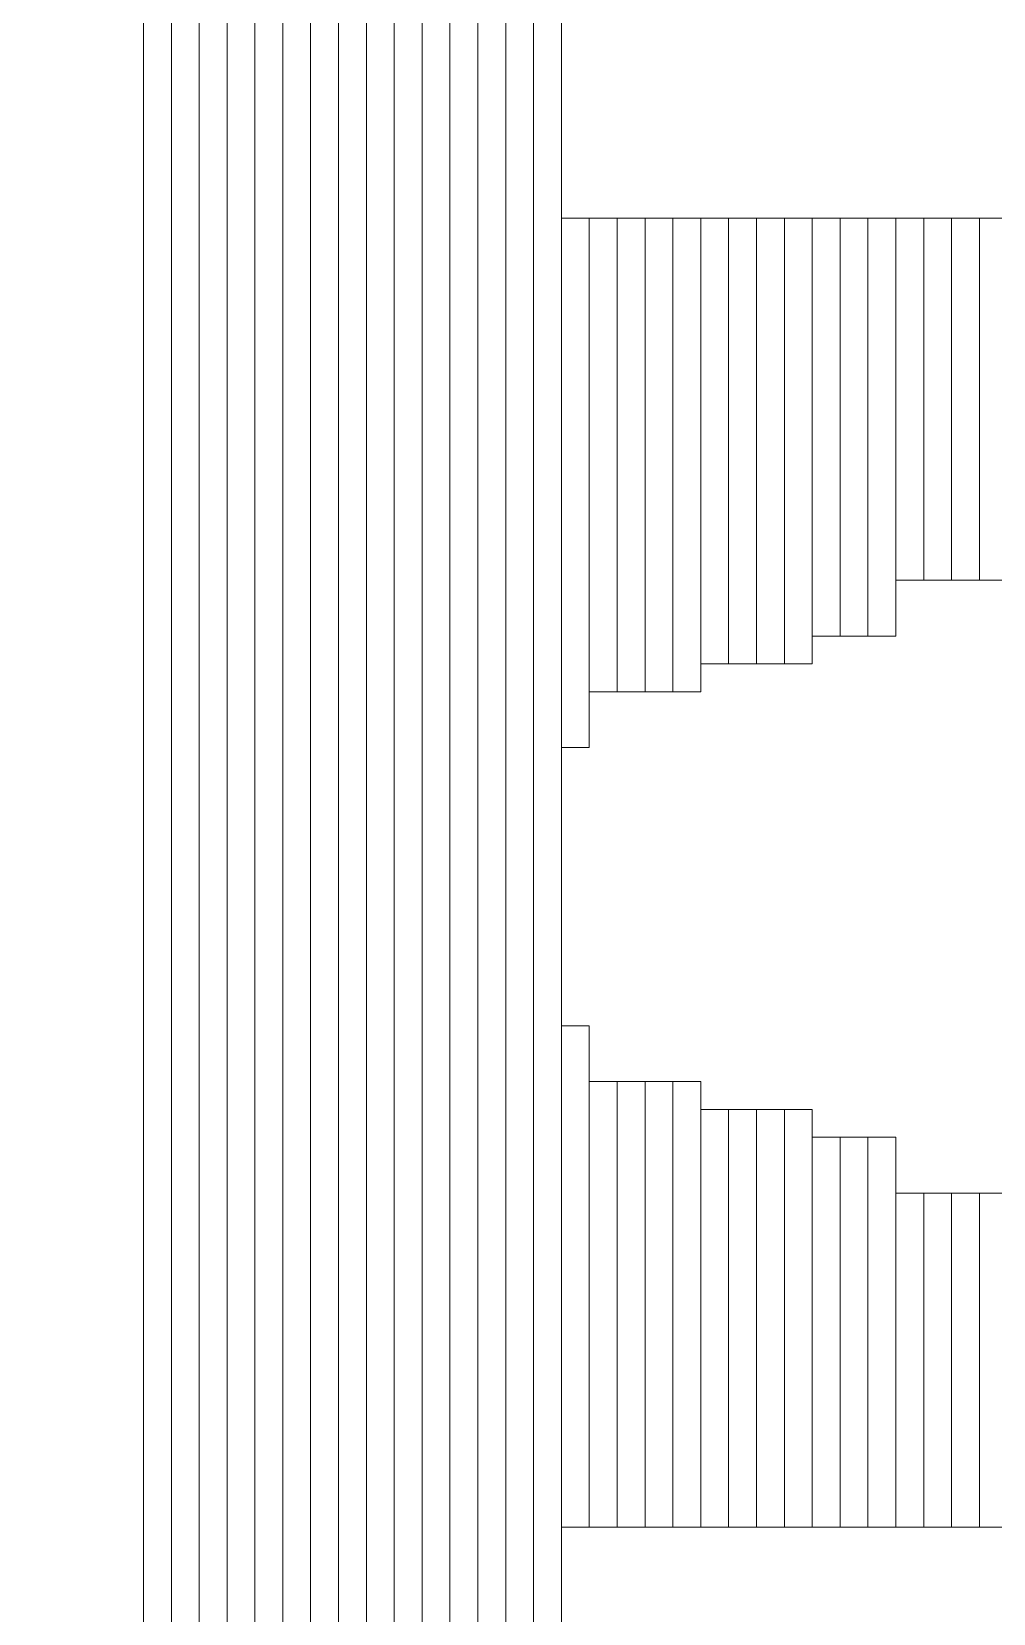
# Model space of a CAD drawing. Header units: millimetres. Extents: x -86 to 67, y -55 to 52.
# Drawn here: x -30.82 to -29.943, y 28.822 to 30.265 of the extents above; entities that cross this region are included whole.
import ezdxf

# ---------------------------------------------------------------- set-up
doc = ezdxf.new("R2010")
doc.units = ezdxf.units.MM
doc.header["$MEASUREMENT"] = 0
doc.layers.add('BG_OUTLINE', color=7, linetype='Continuous')
doc.layers.add('MA_PEN3', color=7, linetype='Continuous')

msp = doc.modelspace()

# ---------------------------------------------------------------- linework, layer by layer
at = {"layer": 'BG_OUTLINE', "color": 3, "lineweight": 9}
msp.add_open_spline([(-60.0926, 34.7331), (-60.0926, 34.7331), (63.7724, 34.7331), (63.7724, 34.7331), (63.7724, 34.7331), (64.585, 34.7336), (65.3646, 34.4113), (65.9396, 33.837), (65.9396, 33.837), (66.5146, 33.2627), (66.8379, 32.4797), (66.8384, 31.667), (66.8384, 31.667), (66.8384, 31.667), (66.8412, -52.28), (66.8412, -52.28), (66.8412, -52.28), (66.8412, -52.28), (66.8384, -52.1933), (66.8384, -52.1933), (66.8384, -52.1933), (66.8389, -53.006), (66.5166, -53.7856), (65.9424, -54.3606), (65.9424, -54.3606), (65.3681, -54.9356), (64.585, -55.2589), (63.7724, -55.2594), (63.7724, -55.2594), (63.7724, -55.2594), (-60.1869, -55.2594), (-60.1869, -55.2594), (-60.1869, -55.2594), (-60.1869, -55.2594), (-60.0853, -55.2518), (-60.0853, -55.2518), (-60.0853, -55.2518), (-60.8979, -55.2523), (-61.6775, -54.9299), (-62.2525, -54.3557), (-62.2525, -54.3557), (-62.8275, -53.7814), (-63.1508, -52.9984), (-63.1513, -52.1857), (-63.1513, -52.1857), (-63.1513, -52.1857), (-63.1587, 31.667), (-63.1587, 31.667), (-63.1587, 31.667), (-63.1592, 32.4797), (-62.8369, 33.2593), (-62.2626, 33.8343), (-62.2626, 33.8343), (-61.6883, 34.4093), (-60.9053, 34.7326), (-60.0926, 34.7331)], degree=3, knots=[0, 0, 0, 0, 0.071429, 0.071429, 0.071429, 0.071429, 0.142857, 0.142857, 0.142857, 0.142857, 0.214286, 0.214286, 0.214286, 0.214286, 0.285714, 0.285714, 0.285714, 0.285714, 0.357143, 0.357143, 0.357143, 0.357143, 0.428571, 0.428571, 0.428571, 0.428571, 0.5, 0.5, 0.5, 0.5, 0.571429, 0.571429, 0.571429, 0.571429, 0.642857, 0.642857, 0.642857, 0.642857, 0.714286, 0.714286, 0.714286, 0.714286, 0.785714, 0.785714, 0.785714, 0.785714, 0.857143, 0.857143, 0.857143, 0.857143, 0.928571, 0.928571, 0.928571, 0.928571, 1, 1, 1, 1], dxfattribs=at)
at = {"layer": 'MA_PEN3', "color": 5, "lineweight": 9}
for points in [[(-30.7178, 34.3874), (-30.7178, 34.3874), (-30.6924, 34.3874), (-30.6924, 34.3874), (-30.6924, 34.3874), (-30.6924, 34.3874), (-30.6924, 25.3958), (-30.6924, 25.3958), (-30.6924, 25.3958), (-30.6924, 25.3958), (-30.7178, 25.3958), (-30.7178, 25.3958), (-30.7178, 25.3958), (-30.7178, 25.3958), (-30.7178, 34.3874), (-30.7178, 34.3874)], [(-30.6924, 34.3874), (-30.6924, 34.3874), (-30.667, 34.3874), (-30.667, 34.3874), (-30.667, 34.3874), (-30.667, 34.3874), (-30.667, 25.3958), (-30.667, 25.3958), (-30.667, 25.3958), (-30.667, 25.3958), (-30.6924, 25.3958), (-30.6924, 25.3958), (-30.6924, 25.3958), (-30.6924, 25.3958), (-30.6924, 34.3874), (-30.6924, 34.3874)], [(-30.667, 34.3874), (-30.667, 34.3874), (-30.6416, 34.3874), (-30.6416, 34.3874), (-30.6416, 34.3874), (-30.6416, 34.3874), (-30.6416, 25.3958), (-30.6416, 25.3958), (-30.6416, 25.3958), (-30.6416, 25.3958), (-30.667, 25.3958), (-30.667, 25.3958), (-30.667, 25.3958), (-30.667, 25.3958), (-30.667, 34.3874), (-30.667, 34.3874)], [(-30.6416, 34.3874), (-30.6416, 34.3874), (-30.6162, 34.3874), (-30.6162, 34.3874), (-30.6162, 34.3874), (-30.6162, 34.3874), (-30.6162, 25.3958), (-30.6162, 25.3958), (-30.6162, 25.3958), (-30.6162, 25.3958), (-30.6416, 25.3958), (-30.6416, 25.3958), (-30.6416, 25.3958), (-30.6416, 25.3958), (-30.6416, 34.3874), (-30.6416, 34.3874)], [(-30.6162, 34.3874), (-30.6162, 34.3874), (-30.5908, 34.3874), (-30.5908, 34.3874), (-30.5908, 34.3874), (-30.5908, 34.3874), (-30.5908, 25.3958), (-30.5908, 25.3958), (-30.5908, 25.3958), (-30.5908, 25.3958), (-30.6162, 25.3958), (-30.6162, 25.3958), (-30.6162, 25.3958), (-30.6162, 25.3958), (-30.6162, 34.3874), (-30.6162, 34.3874)], [(-30.5908, 34.3874), (-30.5908, 34.3874), (-30.5654, 34.3874), (-30.5654, 34.3874), (-30.5654, 34.3874), (-30.5654, 34.3874), (-30.5654, 25.3958), (-30.5654, 25.3958), (-30.5654, 25.3958), (-30.5654, 25.3958), (-30.5908, 25.3958), (-30.5908, 25.3958), (-30.5908, 25.3958), (-30.5908, 25.3958), (-30.5908, 34.3874), (-30.5908, 34.3874)], [(-30.5654, 34.3874), (-30.5654, 34.3874), (-30.54, 34.3874), (-30.54, 34.3874), (-30.54, 34.3874), (-30.54, 34.3874), (-30.54, 25.3958), (-30.54, 25.3958), (-30.54, 25.3958), (-30.54, 25.3958), (-30.5654, 25.3958), (-30.5654, 25.3958), (-30.5654, 25.3958), (-30.5654, 25.3958), (-30.5654, 34.3874), (-30.5654, 34.3874)], [(-30.54, 34.3874), (-30.54, 34.3874), (-30.5146, 34.3874), (-30.5146, 34.3874), (-30.5146, 34.3874), (-30.5146, 34.3874), (-30.5146, 25.3958), (-30.5146, 25.3958), (-30.5146, 25.3958), (-30.5146, 25.3958), (-30.54, 25.3958), (-30.54, 25.3958), (-30.54, 25.3958), (-30.54, 25.3958), (-30.54, 34.3874), (-30.54, 34.3874)], [(-30.5146, 34.3874), (-30.5146, 34.3874), (-30.4892, 34.3874), (-30.4892, 34.3874), (-30.4892, 34.3874), (-30.4892, 34.3874), (-30.4892, 25.3958), (-30.4892, 25.3958), (-30.4892, 25.3958), (-30.4892, 25.3958), (-30.5146, 25.3958), (-30.5146, 25.3958), (-30.5146, 25.3958), (-30.5146, 25.3958), (-30.5146, 34.3874), (-30.5146, 34.3874)], [(-30.4892, 34.3874), (-30.4892, 34.3874), (-30.4638, 34.3874), (-30.4638, 34.3874), (-30.4638, 34.3874), (-30.4638, 34.3874), (-30.4638, 25.3958), (-30.4638, 25.3958), (-30.4638, 25.3958), (-30.4638, 25.3958), (-30.4892, 25.3958), (-30.4892, 25.3958), (-30.4892, 25.3958), (-30.4892, 25.3958), (-30.4892, 34.3874), (-30.4892, 34.3874)], [(-30.4638, 34.3874), (-30.4638, 34.3874), (-30.4384, 34.3874), (-30.4384, 34.3874), (-30.4384, 34.3874), (-30.4384, 34.3874), (-30.4384, 25.3958), (-30.4384, 25.3958), (-30.4384, 25.3958), (-30.4384, 25.3958), (-30.4638, 25.3958), (-30.4638, 25.3958), (-30.4638, 25.3958), (-30.4638, 25.3958), (-30.4638, 34.3874), (-30.4638, 34.3874)], [(-30.4384, 34.3874), (-30.4384, 34.3874), (-30.413, 34.3874), (-30.413, 34.3874), (-30.413, 34.3874), (-30.413, 34.3874), (-30.413, 25.3958), (-30.413, 25.3958), (-30.413, 25.3958), (-30.413, 25.3958), (-30.4384, 25.3958), (-30.4384, 25.3958), (-30.4384, 25.3958), (-30.4384, 25.3958), (-30.4384, 34.3874), (-30.4384, 34.3874)], [(-30.413, 34.3874), (-30.413, 34.3874), (-30.3876, 34.3874), (-30.3876, 34.3874), (-30.3876, 34.3874), (-30.3876, 34.3874), (-30.3876, 25.3958), (-30.3876, 25.3958), (-30.3876, 25.3958), (-30.3876, 25.3958), (-30.413, 25.3958), (-30.413, 25.3958), (-30.413, 25.3958), (-30.413, 25.3958), (-30.413, 34.3874), (-30.413, 34.3874)], [(-30.3876, 34.3874), (-30.3876, 34.3874), (-30.3622, 34.3874), (-30.3622, 34.3874), (-30.3622, 34.3874), (-30.3622, 34.3874), (-30.3622, 25.3958), (-30.3622, 25.3958), (-30.3622, 25.3958), (-30.3622, 25.3958), (-30.3876, 25.3958), (-30.3876, 25.3958), (-30.3876, 25.3958), (-30.3876, 25.3958), (-30.3876, 34.3874), (-30.3876, 34.3874)], [(-30.3622, 31.822), (-30.3622, 31.822), (-30.3368, 31.822), (-30.3368, 31.822), (-30.3368, 31.822), (-30.3368, 31.822), (-30.3368, 26.9198), (-30.3368, 26.9198), (-30.3368, 26.9198), (-30.3368, 26.9198), (-30.3622, 26.9198), (-30.3622, 26.9198), (-30.3622, 26.9198), (-30.3622, 26.9198), (-30.3622, 31.822), (-30.3622, 31.822)], [(-30.3368, 30.0948), (-30.3368, 30.0948), (-30.3114, 30.0948), (-30.3114, 30.0948), (-30.3114, 30.0948), (-30.3114, 30.0948), (-30.3114, 29.6122), (-30.3114, 29.6122), (-30.3114, 29.6122), (-30.3114, 29.6122), (-30.3368, 29.6122), (-30.3368, 29.6122), (-30.3368, 29.6122), (-30.3368, 29.6122), (-30.3368, 30.0948), (-30.3368, 30.0948)], [(-30.3114, 30.0948), (-30.3114, 30.0948), (-30.286, 30.0948), (-30.286, 30.0948), (-30.286, 30.0948), (-30.286, 30.0948), (-30.286, 29.663), (-30.286, 29.663), (-30.286, 29.663), (-30.286, 29.663), (-30.3114, 29.663), (-30.3114, 29.663), (-30.3114, 29.663), (-30.3114, 29.663), (-30.3114, 30.0948), (-30.3114, 30.0948)], [(-30.286, 30.0948), (-30.286, 30.0948), (-30.2606, 30.0948), (-30.2606, 30.0948), (-30.2606, 30.0948), (-30.2606, 30.0948), (-30.2606, 29.663), (-30.2606, 29.663), (-30.2606, 29.663), (-30.2606, 29.663), (-30.286, 29.663), (-30.286, 29.663), (-30.286, 29.663), (-30.286, 29.663), (-30.286, 30.0948), (-30.286, 30.0948)], [(-30.2606, 30.0948), (-30.2606, 30.0948), (-30.2352, 30.0948), (-30.2352, 30.0948), (-30.2352, 30.0948), (-30.2352, 30.0948), (-30.2352, 29.663), (-30.2352, 29.663), (-30.2352, 29.663), (-30.2352, 29.663), (-30.2606, 29.663), (-30.2606, 29.663), (-30.2606, 29.663), (-30.2606, 29.663), (-30.2606, 30.0948), (-30.2606, 30.0948)], [(-30.2352, 30.0948), (-30.2352, 30.0948), (-30.2098, 30.0948), (-30.2098, 30.0948), (-30.2098, 30.0948), (-30.2098, 30.0948), (-30.2098, 29.663), (-30.2098, 29.663), (-30.2098, 29.663), (-30.2098, 29.663), (-30.2352, 29.663), (-30.2352, 29.663), (-30.2352, 29.663), (-30.2352, 29.663), (-30.2352, 30.0948), (-30.2352, 30.0948)], [(-30.2098, 30.0948), (-30.2098, 30.0948), (-30.1844, 30.0948), (-30.1844, 30.0948), (-30.1844, 30.0948), (-30.1844, 30.0948), (-30.1844, 29.6884), (-30.1844, 29.6884), (-30.1844, 29.6884), (-30.1844, 29.6884), (-30.2098, 29.6884), (-30.2098, 29.6884), (-30.2098, 29.6884), (-30.2098, 29.6884), (-30.2098, 30.0948), (-30.2098, 30.0948)], [(-30.1844, 30.0948), (-30.1844, 30.0948), (-30.159, 30.0948), (-30.159, 30.0948), (-30.159, 30.0948), (-30.159, 30.0948), (-30.159, 29.6884), (-30.159, 29.6884), (-30.159, 29.6884), (-30.159, 29.6884), (-30.1844, 29.6884), (-30.1844, 29.6884), (-30.1844, 29.6884), (-30.1844, 29.6884), (-30.1844, 30.0948), (-30.1844, 30.0948)], [(-30.159, 30.0948), (-30.159, 30.0948), (-30.1336, 30.0948), (-30.1336, 30.0948), (-30.1336, 30.0948), (-30.1336, 30.0948), (-30.1336, 29.6884), (-30.1336, 29.6884), (-30.1336, 29.6884), (-30.1336, 29.6884), (-30.159, 29.6884), (-30.159, 29.6884), (-30.159, 29.6884), (-30.159, 29.6884), (-30.159, 30.0948), (-30.159, 30.0948)], [(-30.1336, 30.0948), (-30.1336, 30.0948), (-30.1082, 30.0948), (-30.1082, 30.0948), (-30.1082, 30.0948), (-30.1082, 30.0948), (-30.1082, 29.6884), (-30.1082, 29.6884), (-30.1082, 29.6884), (-30.1082, 29.6884), (-30.1336, 29.6884), (-30.1336, 29.6884), (-30.1336, 29.6884), (-30.1336, 29.6884), (-30.1336, 30.0948), (-30.1336, 30.0948)], [(-30.1082, 30.0948), (-30.1082, 30.0948), (-30.0828, 30.0948), (-30.0828, 30.0948), (-30.0828, 30.0948), (-30.0828, 30.0948), (-30.0828, 29.7138), (-30.0828, 29.7138), (-30.0828, 29.7138), (-30.0828, 29.7138), (-30.1082, 29.7138), (-30.1082, 29.7138), (-30.1082, 29.7138), (-30.1082, 29.7138), (-30.1082, 30.0948), (-30.1082, 30.0948)], [(-30.0828, 30.0948), (-30.0828, 30.0948), (-30.0574, 30.0948), (-30.0574, 30.0948), (-30.0574, 30.0948), (-30.0574, 30.0948), (-30.0574, 29.7138), (-30.0574, 29.7138), (-30.0574, 29.7138), (-30.0574, 29.7138), (-30.0828, 29.7138), (-30.0828, 29.7138), (-30.0828, 29.7138), (-30.0828, 29.7138), (-30.0828, 30.0948), (-30.0828, 30.0948)], [(-30.0574, 30.0948), (-30.0574, 30.0948), (-30.032, 30.0948), (-30.032, 30.0948), (-30.032, 30.0948), (-30.032, 30.0948), (-30.032, 29.7138), (-30.032, 29.7138), (-30.032, 29.7138), (-30.032, 29.7138), (-30.0574, 29.7138), (-30.0574, 29.7138), (-30.0574, 29.7138), (-30.0574, 29.7138), (-30.0574, 30.0948), (-30.0574, 30.0948)], [(-30.032, 30.0948), (-30.032, 30.0948), (-30.0066, 30.0948), (-30.0066, 30.0948), (-30.0066, 30.0948), (-30.0066, 30.0948), (-30.0066, 29.7646), (-30.0066, 29.7646), (-30.0066, 29.7646), (-30.0066, 29.7646), (-30.032, 29.7646), (-30.032, 29.7646), (-30.032, 29.7646), (-30.032, 29.7646), (-30.032, 30.0948), (-30.032, 30.0948)], [(-30.0066, 30.0948), (-30.0066, 30.0948), (-29.9812, 30.0948), (-29.9812, 30.0948), (-29.9812, 30.0948), (-29.9812, 30.0948), (-29.9812, 29.7646), (-29.9812, 29.7646), (-29.9812, 29.7646), (-29.9812, 29.7646), (-30.0066, 29.7646), (-30.0066, 29.7646), (-30.0066, 29.7646), (-30.0066, 29.7646), (-30.0066, 30.0948), (-30.0066, 30.0948)], [(-29.9812, 30.0948), (-29.9812, 30.0948), (-29.9558, 30.0948), (-29.9558, 30.0948), (-29.9558, 30.0948), (-29.9558, 30.0948), (-29.9558, 29.7646), (-29.9558, 29.7646), (-29.9558, 29.7646), (-29.9558, 29.7646), (-29.9812, 29.7646), (-29.9812, 29.7646), (-29.9812, 29.7646), (-29.9812, 29.7646), (-29.9812, 30.0948), (-29.9812, 30.0948)], [(-29.9558, 30.0948), (-29.9558, 30.0948), (-29.9304, 30.0948), (-29.9304, 30.0948), (-29.9304, 30.0948), (-29.9304, 30.0948), (-29.9304, 29.7646), (-29.9304, 29.7646), (-29.9304, 29.7646), (-29.9304, 29.7646), (-29.9558, 29.7646), (-29.9558, 29.7646), (-29.9558, 29.7646), (-29.9558, 29.7646), (-29.9558, 30.0948), (-29.9558, 30.0948)], [(-30.3368, 29.3582), (-30.3368, 29.3582), (-30.3114, 29.3582), (-30.3114, 29.3582), (-30.3114, 29.3582), (-30.3114, 29.3582), (-30.3114, 28.901), (-30.3114, 28.901), (-30.3114, 28.901), (-30.3114, 28.901), (-30.3368, 28.901), (-30.3368, 28.901), (-30.3368, 28.901), (-30.3368, 28.901), (-30.3368, 29.3582), (-30.3368, 29.3582)], [(-30.3114, 29.3074), (-30.3114, 29.3074), (-30.286, 29.3074), (-30.286, 29.3074), (-30.286, 29.3074), (-30.286, 29.3074), (-30.286, 28.901), (-30.286, 28.901), (-30.286, 28.901), (-30.286, 28.901), (-30.3114, 28.901), (-30.3114, 28.901), (-30.3114, 28.901), (-30.3114, 28.901), (-30.3114, 29.3074), (-30.3114, 29.3074)], [(-30.286, 29.3074), (-30.286, 29.3074), (-30.2606, 29.3074), (-30.2606, 29.3074), (-30.2606, 29.3074), (-30.2606, 29.3074), (-30.2606, 28.901), (-30.2606, 28.901), (-30.2606, 28.901), (-30.2606, 28.901), (-30.286, 28.901), (-30.286, 28.901), (-30.286, 28.901), (-30.286, 28.901), (-30.286, 29.3074), (-30.286, 29.3074)], [(-30.2606, 29.3074), (-30.2606, 29.3074), (-30.2352, 29.3074), (-30.2352, 29.3074), (-30.2352, 29.3074), (-30.2352, 29.3074), (-30.2352, 28.901), (-30.2352, 28.901), (-30.2352, 28.901), (-30.2352, 28.901), (-30.2606, 28.901), (-30.2606, 28.901), (-30.2606, 28.901), (-30.2606, 28.901), (-30.2606, 29.3074), (-30.2606, 29.3074)], [(-30.2352, 29.3074), (-30.2352, 29.3074), (-30.2098, 29.3074), (-30.2098, 29.3074), (-30.2098, 29.3074), (-30.2098, 29.3074), (-30.2098, 28.901), (-30.2098, 28.901), (-30.2098, 28.901), (-30.2098, 28.901), (-30.2352, 28.901), (-30.2352, 28.901), (-30.2352, 28.901), (-30.2352, 28.901), (-30.2352, 29.3074), (-30.2352, 29.3074)], [(-30.2098, 29.282), (-30.2098, 29.282), (-30.1844, 29.282), (-30.1844, 29.282), (-30.1844, 29.282), (-30.1844, 29.282), (-30.1844, 28.901), (-30.1844, 28.901), (-30.1844, 28.901), (-30.1844, 28.901), (-30.2098, 28.901), (-30.2098, 28.901), (-30.2098, 28.901), (-30.2098, 28.901), (-30.2098, 29.282), (-30.2098, 29.282)], [(-30.1844, 29.282), (-30.1844, 29.282), (-30.159, 29.282), (-30.159, 29.282), (-30.159, 29.282), (-30.159, 29.282), (-30.159, 28.901), (-30.159, 28.901), (-30.159, 28.901), (-30.159, 28.901), (-30.1844, 28.901), (-30.1844, 28.901), (-30.1844, 28.901), (-30.1844, 28.901), (-30.1844, 29.282), (-30.1844, 29.282)], [(-30.159, 29.282), (-30.159, 29.282), (-30.1336, 29.282), (-30.1336, 29.282), (-30.1336, 29.282), (-30.1336, 29.282), (-30.1336, 28.901), (-30.1336, 28.901), (-30.1336, 28.901), (-30.1336, 28.901), (-30.159, 28.901), (-30.159, 28.901), (-30.159, 28.901), (-30.159, 28.901), (-30.159, 29.282), (-30.159, 29.282)], [(-30.1336, 29.282), (-30.1336, 29.282), (-30.1082, 29.282), (-30.1082, 29.282), (-30.1082, 29.282), (-30.1082, 29.282), (-30.1082, 28.901), (-30.1082, 28.901), (-30.1082, 28.901), (-30.1082, 28.901), (-30.1336, 28.901), (-30.1336, 28.901), (-30.1336, 28.901), (-30.1336, 28.901), (-30.1336, 29.282), (-30.1336, 29.282)], [(-30.1082, 29.2566), (-30.1082, 29.2566), (-30.0828, 29.2566), (-30.0828, 29.2566), (-30.0828, 29.2566), (-30.0828, 29.2566), (-30.0828, 28.901), (-30.0828, 28.901), (-30.0828, 28.901), (-30.0828, 28.901), (-30.1082, 28.901), (-30.1082, 28.901), (-30.1082, 28.901), (-30.1082, 28.901), (-30.1082, 29.2566), (-30.1082, 29.2566)], [(-30.0828, 29.2566), (-30.0828, 29.2566), (-30.0574, 29.2566), (-30.0574, 29.2566), (-30.0574, 29.2566), (-30.0574, 29.2566), (-30.0574, 28.901), (-30.0574, 28.901), (-30.0574, 28.901), (-30.0574, 28.901), (-30.0828, 28.901), (-30.0828, 28.901), (-30.0828, 28.901), (-30.0828, 28.901), (-30.0828, 29.2566), (-30.0828, 29.2566)], [(-30.0574, 29.2566), (-30.0574, 29.2566), (-30.032, 29.2566), (-30.032, 29.2566), (-30.032, 29.2566), (-30.032, 29.2566), (-30.032, 28.901), (-30.032, 28.901), (-30.032, 28.901), (-30.032, 28.901), (-30.0574, 28.901), (-30.0574, 28.901), (-30.0574, 28.901), (-30.0574, 28.901), (-30.0574, 29.2566), (-30.0574, 29.2566)], [(-30.032, 29.2058), (-30.032, 29.2058), (-30.0066, 29.2058), (-30.0066, 29.2058), (-30.0066, 29.2058), (-30.0066, 29.2058), (-30.0066, 28.901), (-30.0066, 28.901), (-30.0066, 28.901), (-30.0066, 28.901), (-30.032, 28.901), (-30.032, 28.901), (-30.032, 28.901), (-30.032, 28.901), (-30.032, 29.2058), (-30.032, 29.2058)], [(-30.0066, 29.2058), (-30.0066, 29.2058), (-29.9812, 29.2058), (-29.9812, 29.2058), (-29.9812, 29.2058), (-29.9812, 29.2058), (-29.9812, 28.901), (-29.9812, 28.901), (-29.9812, 28.901), (-29.9812, 28.901), (-30.0066, 28.901), (-30.0066, 28.901), (-30.0066, 28.901), (-30.0066, 28.901), (-30.0066, 29.2058), (-30.0066, 29.2058)], [(-29.9812, 29.2058), (-29.9812, 29.2058), (-29.9558, 29.2058), (-29.9558, 29.2058), (-29.9558, 29.2058), (-29.9558, 29.2058), (-29.9558, 28.901), (-29.9558, 28.901), (-29.9558, 28.901), (-29.9558, 28.901), (-29.9812, 28.901), (-29.9812, 28.901), (-29.9812, 28.901), (-29.9812, 28.901), (-29.9812, 29.2058), (-29.9812, 29.2058)], [(-29.9558, 29.2058), (-29.9558, 29.2058), (-29.9304, 29.2058), (-29.9304, 29.2058), (-29.9304, 29.2058), (-29.9304, 29.2058), (-29.9304, 28.901), (-29.9304, 28.901), (-29.9304, 28.901), (-29.9304, 28.901), (-29.9558, 28.901), (-29.9558, 28.901), (-29.9558, 28.901), (-29.9558, 28.901), (-29.9558, 29.2058), (-29.9558, 29.2058)]]:
    msp.add_open_spline(points, degree=3, knots=[0, 0, 0, 0, 0.25, 0.25, 0.25, 0.25, 0.5, 0.5, 0.5, 0.5, 0.75, 0.75, 0.75, 0.75, 1, 1, 1, 1], dxfattribs=at)

doc.saveas('drawing.dxf')
